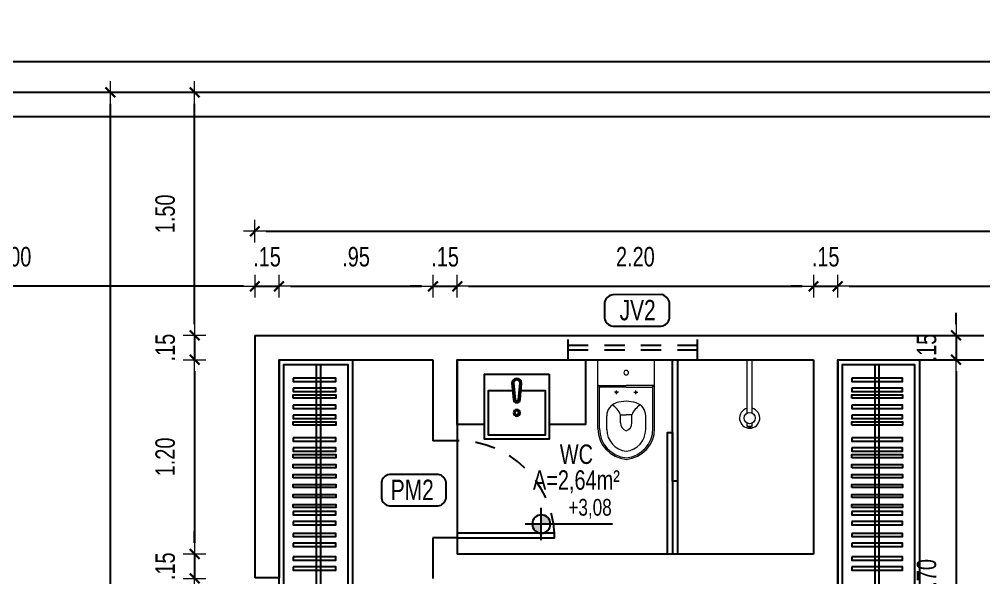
# Model space of a CAD drawing. Extents: x 425 to 531, y 796 to 840.
# Drawn here: x 435.09 to 441.05, y 820.99 to 824.43 of the extents above; entities that cross this region are included whole.
import ezdxf
from ezdxf.enums import TextEntityAlignment as Align

# ---------------------------------------------------------------- set-up
doc = ezdxf.new("R2010")
doc.units = 0
doc.header["$MEASUREMENT"] = 0
doc.header["$PDSIZE"] = -5
doc.linetypes.add('CONTINU', pattern=[0])
doc.linetypes.add('HIDDEN2', pattern=[0.1875, 0.125, -0.0625])
doc.layers.get('0').update_dxf_attribs({"linetype": 'CONTINUOUS'})
doc.layers.get('Defpoints').update_dxf_attribs({"linetype": 'CONTINUOUS'})
for name, color, linetype in [('003', 3, 'CONTINUOUS'), ('AR-MOB', 252, 'CONTINUOUS'), ('COTA', 7, 'CONTINUOUS'), ('DIVERSOS', 1, 'CONTINUOUS'), ('E-txt-g', 3, 'CONTINUOUS'), ('LAYER7', 4, 'CONTINUOUS'), ('MOB', 251, 'CONTINUOUS')]:
    doc.layers.add(name, color=color, linetype=linetype)
for name, color, linetype, lineweight in [('E-Lay-9', 9, 'CONTINUOUS', 9), ('E-Pen-C', 4, 'CONTINUOUS', 15), ('E-Pen-G', 3, 'CONTINUOUS', 30), ('E-Txt-W', 7, 'CONTINUOUS', 20)]:
    doc.layers.add(name, color=color, linetype=linetype, lineweight=lineweight)
doc.styles.add('F2', font='swisscl.ttf')
doc.styles.add('REG60', font='romans.shx', dxfattribs={"width": 0.8, "height": 0.15})
doc.styles.add('REG80', font='romans.shx', dxfattribs={"width": 0.8, "height": 0.2})
doc.dimstyles.new('DIMENSION-1', dxfattribs={"dimtxt": 0.11, "dimasz": 0.07, "dimexe": 1, "dimexo": 0, "dimgap": 0.12, "dimtad": 1, "dimzin": 7, "dimdsep": 46, "dimtxsty": 'F2', "dimblk1": 'TRACO', "dimblk2": 'TRACO', "dimsah": 1, "dimcen": 1, "dimse1": 1, "dimse2": 1, "dimclrd": 256, "dimclre": 256, "dimclrt": 6, "dimadec": 0, "dimazin": 0, "dimtfac": 1, "dimtix": 1, "dimtmove": 2, "dimatfit": 3, "dimldrblk": 'TRACO', "dimfxl": 1, "dimtolj": 1, "dimtzin": 0, "dimarcsym": 0})

# ---------------------------------------------------------------- blocks, each defined once
blk = doc.blocks.new('CUBA QUADRADA-flat-4-flat-1')
at = {"layer": 'MOB', "color": 8}
blk.add_lwpolyline([(0, -0.2), (0.4, -0.2), (0.4, 0.2), (0, 0.2)], close=True, dxfattribs=at)
blk.add_lwpolyline([(0.1, -0.0255), (0.1, -0.175), (0.375, -0.175), (0.375, 0.175), (0.1, 0.175), (0.1, 0.0255)], dxfattribs=at)
for points in [[(0.155, -0.02), (0.055, -0.03, -1), (0.055, 0.03), (0.155, 0.02, -1)], [(0.155, -0.01), (0.055, -0.02, -1), (0.055, 0.02), (0.155, 0.01, -1)]]:
    blk.add_lwpolyline(points, format="xyb", close=True, dxfattribs=at)
for radius in [0.02, 0.0125]:
    blk.add_circle((0.2375, 0), radius, dxfattribs=at)
blk = doc.blocks.new('vaso-s')
at = {"color": 8}
for start, end in [(0, 180), (180, 0)]:
    blk.add_arc((0.08, 0), 0.0143, start, end, dxfattribs=at)
at = {"layer": 'E-Lay-9', "color": 8}
for p, q in [((0, 0.17), (0, 0)), ((0.4256, 0.175), (0.005, 0.175)), ((0.16, 0.17), (0.16, 0.17)), ((0.16, 0.17), (0.16, 0)), ((0.4256, 0.165), (0.165, 0.165)), ((0.17, 0), (0.17, 0.16)), ((0.4306, 0.12), (0.3459, 0.12)), ((0.2134, 0.06), (0.1891, 0.06)), ((0.2013, 0.0479), (0.2013, 0.0722)), ((0.3406, 0.035), (0.3406, 0)), ((0.3906, 0.035), (0.3406, 0.035)), ((0, -0.17), (0, 0)), ((0.16, -0.17), (0.16, 0)), ((0.17, 0), (0.17, -0.1601)), ((0.2013, -0.0479), (0.2013, -0.0722)), ((0.3406, -0.035), (0.3406, 0)), ((0.3906, -0.035), (0.3406, -0.035)), ((0.2134, -0.06), (0.1891, -0.06)), ((0.4256, -0.175), (0.005, -0.175)), ((0.16, -0.17), (0.16, -0.17)), ((0.4256, -0.165), (0.165, -0.165)), ((0.4306, -0.12), (0.3459, -0.12))]:
    blk.add_line(p, q, dxfattribs=at)
for centre in [(0.2013, 0.06), (0.2013, -0.06)]:
    blk.add_circle(centre, 0.005, dxfattribs=at)
for centre, radius, start, end in [((0.005, 0.17), 0.005, 90, 180), ((0.155, 0.17), 0.005, 0, 90), ((0.165, 0.17), 0.00495, 180, 270), ((0.165, 0.16), 0.00495, 0, 90), ((0.3459, 0.0375), 0.0825, 90, 163.03545), ((0.4256, -0.015), 0.19, 4.52806, 90), ((0.4256, -0.015), 0.18, 4.78019, 90), ((0.4306, -0.015), 0.135, 6.37937, 90), ((0.518, -0.015), 0.2624, 163.03545, 176.7233), ((0.3754, 0.1358), 0.1066, 206.93947, 250.96472), ((0.3906, -0.015), 0.05, 17.4576, 90), ((0.518, 0.015), 0.2624, 183.2767, 196.96455), ((0.3754, -0.1358), 0.1066, 109.03528, 153.06053), ((0.3906, 0.015), 0.05, 270, 342.5424), ((0.4256, 0.015), 0.19, 270, 355.47194), ((0.4256, 0.015), 0.18, 270, 355.21981), ((0.4306, 0.015), 0.135, 270, 353.62063), ((0.3459, -0.0375), 0.0825, 196.96455, 270), ((0.005, -0.17), 0.005, 180, 270), ((0.155, -0.17), 0.005, 270, 0), ((0.165, -0.17), 0.00495, 90, 180), ((0.165, -0.1601), 0.00495, 270, 0)]:
    blk.add_arc(centre, radius, start, end, dxfattribs=at)
blk = doc.blocks.new('Chuveiro')
at = {"layer": 'E-Lay-9', "color": 8}
for p, q in [((-0.0311, 0.0156), (-0.3604, 0.0156)), ((0.0509, 0.0156), (0.0311, 0.0156)), ((0.0509, 0.0156), (0.0509, -0.0156)), ((-0.0311, -0.0156), (-0.3604, -0.0156)), ((0.0509, -0.0156), (0.0311, -0.0156))]:
    blk.add_line(p, q, dxfattribs=at)
blk.add_circle((0, 0), 0.0348, dxfattribs=at)
for centre, radius, start, end in [((0, 0), 0.0624, 194.4775, 165.5225), ((0.0093, 0), 0.0444, 339.42663, 20.57337)]:
    blk.add_arc(centre, radius, start, end, dxfattribs=at)
blk = doc.blocks.new('TXT-AMB75')
at = {"layer": 'E-txt-g', "style": 'REG80', "width": 0.8, "flags": 8}
blk.add_attdef('TXT', text='', height=0.2, dxfattribs=at).set_placement((0.0055, 0.2964), align=Align.CENTER)
at = {"layer": 'E-Txt-W', "style": 'REG60', "width": 0.8, "flags": 8}
blk.add_attdef('TXT', text='', height=0.15, dxfattribs=at).set_placement((0.0055, 0.0271), align=Align.CENTER)
blk = doc.blocks.new('NIVEL')
at = {"layer": 'DIVERSOS'}
h = blk.add_hatch(color=7, dxfattribs=at)
h.paths.add_polyline_path([(0, 0.137, 0.414214), (-0.137, 0), (0, 0)])
h.paths.add_polyline_path([(0, 0), (0, -0.137, 0.414214), (0.137, 0)])
at = {"layer": 'DIVERSOS', "color": 7}
for p, q in [((0, 0.242), (0, -0.242)), ((1.067, 0), (-0.242, 0))]:
    blk.add_line(p, q, dxfattribs=at)
blk.add_circle((0, 0), 0.137, dxfattribs=at)
blk = doc.blocks.new('TRACO')
at = {"layer": 'E-Pen-C'}
for p, q in [((0, 1), (0, -1)), ((-1, 0), (1, 0))]:
    blk.add_line(p, q, dxfattribs=at)
at = {"layer": 'E-Pen-G'}
blk.add_line((-0.424, -0.424), (0.424, 0.424), dxfattribs=at)
blk = doc.blocks.new('*D212')
at = {"color": 4, "lineweight": -2, "transparency": 16777216}
for p, q in [((436.1727, 822.5531), (436.1727, 822.6231)), ((436.1727, 822.4831), (436.1727, 822.3331)), ((436.1727, 822.2631), (436.1727, 822.1931))]:
    blk.add_line(p, q, dxfattribs=at)
at = {"layer": 'Defpoints', "color": 0, "linetype": 'CONTINU', "transparency": 16777216}
for p in [(436.5099, 822.4831), (436.1727, 822.3331), (436.6599, 822.3331)]:
    blk.add_point(p, dxfattribs=at)
at = {"color": 4, "linetype": 'CONTINU', "lineweight": -2, "transparency": 16777216, "xscale": 0.07, "yscale": 0.07, "zscale": 0.07}
for p, rotation in [((436.1727, 822.4831), 270), ((436.1727, 822.3331), 90)]:
    blk.add_blockref('TRACO', p, dxfattribs=dict(at, rotation=rotation))
at = {"color": 4, "linetype": 'CONTINU', "transparency": 16777216, "insert": (435.9915, 822.4081), "char_height": 0.12, "attachment_point": 5, "rotation": 90, "style": 'F2'}
blk.add_mtext('\\A1;.15', dxfattribs=at)
blk = doc.blocks.new('*D213')
at = {"color": 4, "lineweight": -2, "transparency": 16777216}
blk.add_line((436.1727, 822.2631), (436.1727, 821.2031), dxfattribs=at)
at = {"layer": 'Defpoints', "color": 0, "linetype": 'CONTINU', "transparency": 16777216}
for p in [(436.6599, 822.3331), (436.1727, 821.1331), (437.7599, 821.1331)]:
    blk.add_point(p, dxfattribs=at)
at = {"color": 4, "linetype": 'CONTINU', "lineweight": -2, "transparency": 16777216, "xscale": 0.07, "yscale": 0.07, "zscale": 0.07}
for p, rotation in [((436.1727, 822.3331), 90), ((436.1727, 821.1331), 270)]:
    blk.add_blockref('TRACO', p, dxfattribs=dict(at, rotation=rotation))
at = {"color": 4, "linetype": 'CONTINU', "transparency": 16777216, "insert": (435.9913, 821.7331), "char_height": 0.12, "attachment_point": 5, "rotation": 90, "style": 'F2'}
blk.add_mtext('\\A1;1.20', dxfattribs=at)
blk = doc.blocks.new('*D214')
at = {"color": 4, "lineweight": -2, "transparency": 16777216}
for p, q in [((436.1727, 821.2031), (436.1727, 821.2731)), ((436.1727, 821.1331), (436.1727, 820.9831)), ((436.1727, 820.9131), (436.1727, 820.8431))]:
    blk.add_line(p, q, dxfattribs=at)
at = {"layer": 'Defpoints', "color": 0, "linetype": 'CONTINU', "transparency": 16777216}
for p in [(437.7599, 821.1331), (436.1727, 820.9831), (437.6099, 820.9831)]:
    blk.add_point(p, dxfattribs=at)
at = {"color": 4, "linetype": 'CONTINU', "lineweight": -2, "transparency": 16777216, "xscale": 0.07, "yscale": 0.07, "zscale": 0.07}
for p, rotation in [((436.1727, 821.1331), 270), ((436.1727, 820.9831), 90)]:
    blk.add_blockref('TRACO', p, dxfattribs=dict(at, rotation=rotation))
at = {"color": 4, "linetype": 'CONTINU', "transparency": 16777216, "insert": (435.9915, 821.0581), "char_height": 0.12, "attachment_point": 5, "rotation": 90, "style": 'F2'}
blk.add_mtext('\\A1;.15', dxfattribs=at)
blk = doc.blocks.new('*D215')
at = {"color": 4, "lineweight": -2, "transparency": 16777216}
blk.add_line((436.1727, 820.9131), (436.1727, 818.4031), dxfattribs=at)
at = {"layer": 'Defpoints', "color": 0, "linetype": 'CONTINU', "transparency": 16777216}
for p in [(437.6099, 820.9831), (436.1727, 818.3331), (436.9599, 818.3331)]:
    blk.add_point(p, dxfattribs=at)
at = {"color": 4, "linetype": 'CONTINU', "lineweight": -2, "transparency": 16777216, "xscale": 0.07, "yscale": 0.07, "zscale": 0.07}
for p, rotation in [((436.1727, 820.9831), 90), ((436.1727, 818.3331), 270)]:
    blk.add_blockref('TRACO', p, dxfattribs=dict(at, rotation=rotation))
at = {"color": 4, "linetype": 'CONTINU', "transparency": 16777216, "insert": (435.9913, 819.6581), "char_height": 0.12, "attachment_point": 5, "rotation": 90, "style": 'F2'}
blk.add_mtext('\\A1;2.65', dxfattribs=at)
blk = doc.blocks.new('*D219')
at = {"color": 4, "lineweight": -2, "transparency": 16777216}
blk.add_line((435.6529, 814.0531), (435.6529, 823.9131), dxfattribs=at)
at = {"layer": 'Defpoints', "color": 0, "linetype": 'CONTINU', "transparency": 16777216}
for p in [(435.6529, 823.9831), (436.5099, 823.9831), (436.5099, 813.9831)]:
    blk.add_point(p, dxfattribs=at)
at = {"color": 4, "linetype": 'CONTINU', "lineweight": -2, "transparency": 16777216, "xscale": 0.07, "yscale": 0.07, "zscale": 0.07}
for p, rotation in [((435.6529, 823.9831), 90), ((435.6529, 813.9831), 270)]:
    blk.add_blockref('TRACO', p, dxfattribs=dict(at, rotation=rotation))
at = {"color": 4, "linetype": 'CONTINU', "transparency": 16777216, "insert": (435.4715, 818.9831), "char_height": 0.12, "attachment_point": 5, "rotation": 90, "style": 'F2'}
blk.add_mtext('\\A1;10.00', dxfattribs=at)
blk = doc.blocks.new('*D220')
at = {"color": 4, "lineweight": -2, "transparency": 16777216}
for p, q in [((436.4747, 822.7866), (436.4047, 822.7866)), ((436.5447, 822.7866), (436.6947, 822.7866)), ((436.7647, 822.7866), (436.8347, 822.7866))]:
    blk.add_line(p, q, dxfattribs=at)
at = {"layer": 'Defpoints', "color": 0, "linetype": 'CONTINU', "transparency": 16777216}
for p in [(436.6947, 822.7866), (436.5447, 822.4831), (436.6947, 822.3331)]:
    blk.add_point(p, dxfattribs=at)
at = {"color": 4, "linetype": 'CONTINU', "lineweight": -2, "transparency": 16777216, "xscale": 0.07, "yscale": 0.07, "zscale": 0.07}
blk.add_blockref('TRACO', (436.5447, 822.7866), dxfattribs=at)
at = {"color": 4, "linetype": 'CONTINU', "lineweight": -2, "transparency": 16777216, "xscale": 0.07, "yscale": 0.07, "zscale": 0.07, "rotation": 180}
blk.add_blockref('TRACO', (436.6947, 822.7866), dxfattribs=at)
at = {"color": 4, "linetype": 'CONTINU', "transparency": 16777216, "insert": (436.6197, 822.9678), "char_height": 0.12, "attachment_point": 5, "style": 'F2'}
blk.add_mtext('\\A1;.15', dxfattribs=at)
blk = doc.blocks.new('*D221')
at = {"color": 4, "lineweight": -2, "transparency": 16777216}
blk.add_line((436.7647, 822.7866), (437.5747, 822.7866), dxfattribs=at)
at = {"layer": 'Defpoints', "color": 0, "linetype": 'CONTINU', "transparency": 16777216}
for p in [(437.6447, 822.7866), (436.6947, 822.3331), (437.6447, 822.3331)]:
    blk.add_point(p, dxfattribs=at)
at = {"color": 4, "linetype": 'CONTINU', "lineweight": -2, "transparency": 16777216, "xscale": 0.07, "yscale": 0.07, "zscale": 0.07, "rotation": 180}
blk.add_blockref('TRACO', (436.6947, 822.7866), dxfattribs=at)
at = {"color": 4, "linetype": 'CONTINU', "lineweight": -2, "transparency": 16777216, "xscale": 0.07, "yscale": 0.07, "zscale": 0.07}
blk.add_blockref('TRACO', (437.6447, 822.7866), dxfattribs=at)
at = {"color": 4, "linetype": 'CONTINU', "transparency": 16777216, "insert": (437.1697, 822.9681), "char_height": 0.12, "attachment_point": 5, "style": 'F2'}
blk.add_mtext('\\A1;.95', dxfattribs=at)
blk = doc.blocks.new('*D222')
at = {"color": 4, "lineweight": -2, "transparency": 16777216}
for p, q in [((437.5747, 822.7866), (437.5047, 822.7866)), ((437.6447, 822.7866), (437.7947, 822.7866)), ((437.8647, 822.7866), (437.9347, 822.7866))]:
    blk.add_line(p, q, dxfattribs=at)
at = {"layer": 'Defpoints', "color": 0, "linetype": 'CONTINU', "transparency": 16777216}
for p in [(437.7947, 822.7866), (437.6447, 822.3331), (437.7947, 822.3331)]:
    blk.add_point(p, dxfattribs=at)
at = {"color": 4, "linetype": 'CONTINU', "lineweight": -2, "transparency": 16777216, "xscale": 0.07, "yscale": 0.07, "zscale": 0.07}
blk.add_blockref('TRACO', (437.6447, 822.7866), dxfattribs=at)
at = {"color": 4, "linetype": 'CONTINU', "lineweight": -2, "transparency": 16777216, "xscale": 0.07, "yscale": 0.07, "zscale": 0.07, "rotation": 180}
blk.add_blockref('TRACO', (437.7947, 822.7866), dxfattribs=at)
at = {"color": 4, "linetype": 'CONTINU', "transparency": 16777216, "insert": (437.7197, 822.9678), "char_height": 0.12, "attachment_point": 5, "style": 'F2'}
blk.add_mtext('\\A1;.15', dxfattribs=at)
blk = doc.blocks.new('*D223')
at = {"color": 4, "lineweight": -2, "transparency": 16777216}
blk.add_line((437.8647, 822.7866), (439.9247, 822.7866), dxfattribs=at)
at = {"layer": 'Defpoints', "color": 0, "linetype": 'CONTINU', "transparency": 16777216}
for p in [(439.9947, 822.7866), (437.7947, 822.3331), (439.9947, 822.3331)]:
    blk.add_point(p, dxfattribs=at)
at = {"color": 4, "linetype": 'CONTINU', "lineweight": -2, "transparency": 16777216, "xscale": 0.07, "yscale": 0.07, "zscale": 0.07, "rotation": 180}
blk.add_blockref('TRACO', (437.7947, 822.7866), dxfattribs=at)
at = {"color": 4, "linetype": 'CONTINU', "lineweight": -2, "transparency": 16777216, "xscale": 0.07, "yscale": 0.07, "zscale": 0.07}
blk.add_blockref('TRACO', (439.9947, 822.7866), dxfattribs=at)
at = {"color": 4, "linetype": 'CONTINU', "transparency": 16777216, "insert": (438.8947, 822.9681), "char_height": 0.12, "attachment_point": 5, "style": 'F2'}
blk.add_mtext('\\A1;2.20', dxfattribs=at)
blk = doc.blocks.new('*D224')
at = {"color": 4, "lineweight": -2, "transparency": 16777216}
for p, q in [((439.9247, 822.7866), (439.8547, 822.7866)), ((439.9947, 822.7866), (440.1447, 822.7866)), ((440.2147, 822.7866), (440.2847, 822.7866))]:
    blk.add_line(p, q, dxfattribs=at)
at = {"layer": 'Defpoints', "color": 0, "linetype": 'CONTINU', "transparency": 16777216}
for p in [(440.1447, 822.7866), (439.9947, 822.3331), (440.1447, 822.3331)]:
    blk.add_point(p, dxfattribs=at)
at = {"color": 4, "linetype": 'CONTINU', "lineweight": -2, "transparency": 16777216, "xscale": 0.07, "yscale": 0.07, "zscale": 0.07}
blk.add_blockref('TRACO', (439.9947, 822.7866), dxfattribs=at)
at = {"color": 4, "linetype": 'CONTINU', "lineweight": -2, "transparency": 16777216, "xscale": 0.07, "yscale": 0.07, "zscale": 0.07, "rotation": 180}
blk.add_blockref('TRACO', (440.1447, 822.7866), dxfattribs=at)
at = {"color": 4, "linetype": 'CONTINU', "transparency": 16777216, "insert": (440.0697, 822.9678), "char_height": 0.12, "attachment_point": 5, "style": 'F2'}
blk.add_mtext('\\A1;.15', dxfattribs=at)
blk = doc.blocks.new('*D235')
at = {"color": 4, "lineweight": -2, "transparency": 16777216}
blk.add_line((436.1727, 822.5531), (436.1727, 823.9131), dxfattribs=at)
at = {"layer": 'Defpoints', "color": 0, "linetype": 'CONTINU', "transparency": 16777216}
for p in [(436.1727, 823.9831), (436.5099, 823.9831), (436.5099, 822.4831)]:
    blk.add_point(p, dxfattribs=at)
at = {"color": 4, "linetype": 'CONTINU', "lineweight": -2, "transparency": 16777216, "xscale": 0.07, "yscale": 0.07, "zscale": 0.07}
for p, rotation in [((436.1727, 823.9831), 90), ((436.1727, 822.4831), 270)]:
    blk.add_blockref('TRACO', p, dxfattribs=dict(at, rotation=rotation))
at = {"color": 4, "linetype": 'CONTINU', "transparency": 16777216, "insert": (435.9913, 823.2331), "char_height": 0.12, "attachment_point": 5, "rotation": 90, "style": 'F2'}
blk.add_mtext('\\A1;1.50', dxfattribs=at)
blk = doc.blocks.new('*D236')
at = {"color": 4, "lineweight": -2, "transparency": 16777216}
blk.add_line((436.4747, 822.7866), (433.6147, 822.7866), dxfattribs=at)
at = {"layer": 'Defpoints', "color": 0, "linetype": 'CONTINU', "transparency": 16777216}
for p in [(433.5447, 822.7866), (436.5447, 822.4831), (433.5447, 822.4278)]:
    blk.add_point(p, dxfattribs=at)
at = {"color": 4, "linetype": 'CONTINU', "lineweight": -2, "transparency": 16777216, "xscale": 0.07, "yscale": 0.07, "zscale": 0.07, "rotation": 180}
blk.add_blockref('TRACO', (433.5447, 822.7866), dxfattribs=at)
at = {"color": 4, "linetype": 'CONTINU', "lineweight": -2, "transparency": 16777216, "xscale": 0.07, "yscale": 0.07, "zscale": 0.07}
blk.add_blockref('TRACO', (436.5447, 822.7866), dxfattribs=at)
at = {"color": 4, "linetype": 'CONTINU', "transparency": 16777216, "insert": (435.0447, 822.9681), "char_height": 0.12, "attachment_point": 5, "style": 'F2'}
blk.add_mtext('\\A1;3.00', dxfattribs=at)
blk = doc.blocks.new('*D242')
at = {"color": 4, "lineweight": -2, "transparency": 16777216}
for p, q in [((440.8749, 822.5531), (440.8749, 822.6231)), ((440.8749, 822.4831), (440.8749, 822.3331)), ((440.8749, 822.2631), (440.8749, 822.1931))]:
    blk.add_line(p, q, dxfattribs=at)
at = {"layer": 'Defpoints', "color": 0, "linetype": 'CONTINU', "transparency": 16777216}
for p in [(440.6527, 822.4831), (440.6486, 822.3331), (440.8749, 822.3331)]:
    blk.add_point(p, dxfattribs=at)
at = {"color": 4, "linetype": 'CONTINU', "lineweight": -2, "transparency": 16777216, "xscale": 0.07, "yscale": 0.07, "zscale": 0.07}
for p, rotation in [((440.8749, 822.4831), 270), ((440.8749, 822.3331), 90)]:
    blk.add_blockref('TRACO', p, dxfattribs=dict(at, rotation=rotation))
at = {"color": 4, "linetype": 'CONTINU', "transparency": 16777216, "insert": (440.6937, 822.4081), "char_height": 0.12, "attachment_point": 5, "rotation": 90, "style": 'F2'}
blk.add_mtext('\\A1;.15', dxfattribs=at)
blk = doc.blocks.new('*D243')
at = {"color": 4, "lineweight": -2, "transparency": 16777216}
blk.add_line((440.8749, 822.2631), (440.8749, 819.7031), dxfattribs=at)
at = {"layer": 'Defpoints', "color": 0, "linetype": 'CONTINU', "transparency": 16777216}
for p in [(440.6486, 822.3331), (440.8749, 819.6331), (441.0447, 819.6331)]:
    blk.add_point(p, dxfattribs=at)
at = {"color": 4, "linetype": 'CONTINU', "lineweight": -2, "transparency": 16777216, "xscale": 0.07, "yscale": 0.07, "zscale": 0.07}
for p, rotation in [((440.8749, 822.3331), 90), ((440.8749, 819.6331), 270)]:
    blk.add_blockref('TRACO', p, dxfattribs=dict(at, rotation=rotation))
at = {"color": 4, "linetype": 'CONTINU', "transparency": 16777216, "insert": (440.6934, 820.9831), "char_height": 0.12, "attachment_point": 5, "rotation": 90, "style": 'F2'}
blk.add_mtext('\\A1;2.70', dxfattribs=at)
blk = doc.blocks.new('*D261')
at = {"color": 4, "linetype": 'Continuous', "lineweight": -2, "transparency": 16777216}
blk.add_line((440.2147, 822.7866), (443.0797, 822.7866), dxfattribs=at)
at = {"layer": 'Defpoints', "color": 0, "linetype": 'CONTINU', "transparency": 16777216}
for p in [(443.1497, 822.7866), (440.1447, 822.3331), (443.1497, 822.3331)]:
    blk.add_point(p, dxfattribs=at)
at = {"color": 4, "linetype": 'CONTINU', "lineweight": -2, "transparency": 16777216, "xscale": 0.07, "yscale": 0.07, "zscale": 0.07, "rotation": 180}
blk.add_blockref('TRACO', (440.1447, 822.7866), dxfattribs=at)
at = {"color": 4, "linetype": 'CONTINU', "lineweight": -2, "transparency": 16777216, "xscale": 0.07, "yscale": 0.07, "zscale": 0.07}
blk.add_blockref('TRACO', (443.1497, 822.7866), dxfattribs=at)
at = {"color": 4, "linetype": 'CONTINU', "transparency": 16777216, "insert": (441.6472, 822.9681), "char_height": 0.12, "attachment_point": 5, "style": 'F2'}
blk.add_mtext('\\A1;3.01', dxfattribs=at)
blk = doc.blocks.new('*D290')
at = {"color": 4, "linetype": 'Continuous', "lineweight": -2, "transparency": 16777216}
blk.add_line((436.6147, 823.126), (451.9747, 823.126), dxfattribs=at)
at = {"layer": 'Defpoints', "color": 0, "linetype": 'CONTINU', "transparency": 16777216}
for p in [(452.0447, 823.126), (436.5447, 822.5432), (452.0447, 822.4831)]:
    blk.add_point(p, dxfattribs=at)
at = {"color": 4, "linetype": 'CONTINU', "lineweight": -2, "transparency": 16777216, "xscale": 0.07, "yscale": 0.07, "zscale": 0.07, "rotation": 180}
blk.add_blockref('TRACO', (436.5447, 823.126), dxfattribs=at)
at = {"color": 4, "linetype": 'CONTINU', "lineweight": -2, "transparency": 16777216, "xscale": 0.07, "yscale": 0.07, "zscale": 0.07}
blk.add_blockref('TRACO', (452.0447, 823.126), dxfattribs=at)
at = {"color": 4, "linetype": 'CONTINU', "transparency": 16777216, "insert": (444.2947, 823.3075), "char_height": 0.12, "attachment_point": 5, "style": 'F2'}
blk.add_mtext('\\A1;15.50', dxfattribs=at)
blk = doc.blocks.new('*D291')
at = {"color": 4, "linetype": 'Continuous', "lineweight": -2, "transparency": 16777216}
blk.add_line((433.6147, 824.1742), (453.4747, 824.1742), dxfattribs=at)
at = {"layer": 'Defpoints', "color": 0, "linetype": 'CONTINU', "transparency": 16777216}
for p in [(453.5447, 824.1742), (433.5447, 823.9831), (453.5447, 823.9831)]:
    blk.add_point(p, dxfattribs=at)
at = {"color": 4, "linetype": 'CONTINU', "lineweight": -2, "transparency": 16777216, "xscale": 0.07, "yscale": 0.07, "zscale": 0.07, "rotation": 180}
blk.add_blockref('TRACO', (433.5447, 824.1742), dxfattribs=at)
at = {"color": 4, "linetype": 'CONTINU', "lineweight": -2, "transparency": 16777216, "xscale": 0.07, "yscale": 0.07, "zscale": 0.07}
blk.add_blockref('TRACO', (453.5447, 824.1742), dxfattribs=at)
at = {"color": 4, "linetype": 'CONTINU', "transparency": 16777216, "insert": (443.5447, 824.3556), "char_height": 0.12, "attachment_point": 5, "style": 'F2'}
blk.add_mtext('\\A1;20.00', dxfattribs=at)

msp = doc.modelspace()

# ---------------------------------------------------------------- linework, layer by layer
at = {"color": 7, "linetype": 'Continuous', "ltscale": 0.35}
for p, q in [((453.5447, 823.9831), (433.5447, 823.9831)), ((453.3947, 823.8331), (433.6947, 823.8331))]:
    msp.add_line(p, q, dxfattribs=at)
at = {"color": 1, "linetype": 'Continuous', "ltscale": 0.35}
for p, q in [((436.5447, 822.4831), (441.0472, 822.4831)), ((436.5447, 822.4831), (436.5447, 820.9875)), ((436.6947, 822.3331), (437.6447, 822.3331)), ((436.6947, 822.3331), (436.6947, 820.9875)), ((437.6447, 822.3331), (437.6447, 821.8331)), ((437.7947, 822.3331), (439.9947, 822.3331)), ((437.7947, 822.3331), (437.7947, 821.8331)), ((439.9947, 822.3331), (439.9947, 821.1331)), ((440.1447, 822.3331), (441.0472, 822.3331)), ((440.1447, 822.3331), (440.1447, 819.6331)), ((437.7947, 821.8331), (437.6447, 821.8331)), ((437.6447, 821.2331), (437.6447, 820.9831)), ((437.7947, 821.2331), (437.6447, 821.2331)), ((437.7947, 821.2331), (437.7947, 821.1331)), ((439.9947, 821.1331), (437.7947, 821.1331)), ((436.6947, 820.9875), (436.5447, 820.9875))]:
    msp.add_line(p, q, dxfattribs=at)
at = {"color": 8, "linetype": 'HIDDEN2'}
for p, q in [((438.4791, 822.3331), (438.4791, 822.4831)), ((439.2791, 822.3331), (439.2791, 822.4831)), ((438.4791, 822.4231), (439.2791, 822.4231)), ((438.4791, 822.3931), (439.2791, 822.3931))]:
    msp.add_line(p, q, dxfattribs=at)
at = {"color": 8}
for p, q in [((436.9263, 820.5129), (436.9263, 822.3031)), ((436.9513, 820.5129), (436.9513, 822.3031)), ((440.3763, 820.5129), (440.3763, 822.3031)), ((440.4013, 820.5129), (440.4013, 822.3031))]:
    msp.add_line(p, q, dxfattribs=at)
at = {"color": 8, "linetype": 'CONTINU'}
msp.add_line((437.7947, 821.8331), (437.7947, 821.2631), dxfattribs=at)
at = {"color": 8}
for points in [[(436.6947, 820.4829), (436.6947, 822.3331), (437.1486, 822.3331), (437.1486, 820.4829)], [(436.7247, 820.5129), (436.7247, 822.3031), (437.1186, 822.3031), (437.1186, 820.5129)], [(440.1447, 820.4829), (440.1447, 822.3331), (440.6486, 822.3331), (440.6486, 820.4829)], [(440.1747, 820.5129), (440.1747, 822.3031), (440.6186, 822.3031), (440.6186, 820.5129)], [(436.7822, 822.219), (436.7822, 822.199), (437.044, 822.199), (437.044, 822.219)], [(440.2322, 822.219), (440.2322, 822.199), (440.544, 822.199), (440.544, 822.219)], [(436.7822, 822.1574), (436.7822, 822.1374), (437.044, 822.1374), (437.044, 822.1574)], [(436.7822, 822.0964), (436.7822, 822.1164), (437.044, 822.1164), (437.044, 822.0964)], [(440.2322, 822.1574), (440.2322, 822.1374), (440.544, 822.1374), (440.544, 822.1574)], [(440.2322, 822.0964), (440.2322, 822.1164), (440.544, 822.1164), (440.544, 822.0964)]]:
    msp.add_lwpolyline(points, close=True, dxfattribs=at)
msp.add_lwpolyline([(437.9624, 821.9331), (437.7947, 821.9331), (437.7947, 822.3331), (438.586, 822.3331), (438.586, 821.9331), (438.3624, 821.9331)], dxfattribs=at)
at = {"color": 7}
for points in [[(439.1541, 822.3331), (439.1541, 821.5831), (439.1241, 821.5831), (439.1241, 822.3331)], [(439.1241, 821.8831), (439.1241, 821.1331), (439.0941, 821.1331), (439.0941, 821.8831)]]:
    msp.add_lwpolyline(points, close=True, dxfattribs=at)
at = {"color": 7, "linetype": 'CONTINU'}
msp.add_lwpolyline([(437.7947, 821.2331), (438.3947, 821.2331), (438.3947, 821.2631), (437.7947, 821.2631)], close=True, dxfattribs=at)
at = {"color": 8, "linetype": 'HIDDEN2'}
msp.add_arc((437.7947, 821.2323), 0.6008, 2.9376, 90, dxfattribs=at)
at = {"layer": '003', "color": 8, "ltscale": 0.5}
for points in [[(436.7822, 822.0516), (436.7822, 822.0316), (437.044, 822.0316), (437.044, 822.0516)], [(440.2322, 822.0516), (440.2322, 822.0316), (440.544, 822.0316), (440.544, 822.0516)], [(436.7822, 821.99), (436.7822, 821.97), (437.044, 821.97), (437.044, 821.99)], [(440.2322, 821.99), (440.2322, 821.97), (440.544, 821.97), (440.544, 821.99)], [(436.7822, 821.929), (436.7822, 821.949), (437.044, 821.949), (437.044, 821.929)], [(440.2322, 821.929), (440.2322, 821.949), (440.544, 821.949), (440.544, 821.929)], [(436.7822, 821.8507), (436.7822, 821.8307), (437.044, 821.8307), (437.044, 821.8507)], [(440.2322, 821.8507), (440.2322, 821.8307), (440.544, 821.8307), (440.544, 821.8507)], [(436.7822, 821.7891), (436.7822, 821.7691), (437.044, 821.7691), (437.044, 821.7891)], [(436.7822, 821.7281), (436.7822, 821.7481), (437.044, 821.7481), (437.044, 821.7281)], [(440.2322, 821.7891), (440.2322, 821.7691), (440.544, 821.7691), (440.544, 821.7891)], [(440.2322, 821.7281), (440.2322, 821.7481), (440.544, 821.7481), (440.544, 821.7281)], [(436.7822, 821.6665), (436.7822, 821.6865), (437.044, 821.6865), (437.044, 821.6665)], [(440.2322, 821.6665), (440.2322, 821.6865), (440.544, 821.6865), (440.544, 821.6665)], [(436.7822, 821.605), (436.7822, 821.625), (437.044, 821.625), (437.044, 821.605)], [(440.2322, 821.605), (440.2322, 821.625), (440.544, 821.625), (440.544, 821.605)], [(436.7822, 821.5434), (436.7822, 821.5634), (437.044, 821.5634), (437.044, 821.5434)], [(440.2322, 821.5434), (440.2322, 821.5634), (440.544, 821.5634), (440.544, 821.5434)], [(436.7822, 821.4818), (436.7822, 821.5018), (437.044, 821.5018), (437.044, 821.4818)], [(440.2322, 821.4818), (440.2322, 821.5018), (440.544, 821.5018), (440.544, 821.4818)], [(436.7822, 821.4203), (436.7822, 821.4403), (437.044, 821.4403), (437.044, 821.4203)], [(436.7822, 821.3959), (436.7822, 821.3759), (437.044, 821.3759), (437.044, 821.3959)], [(440.2322, 821.4203), (440.2322, 821.4403), (440.544, 821.4403), (440.544, 821.4203)], [(440.2322, 821.3959), (440.2322, 821.3759), (440.544, 821.3759), (440.544, 821.3959)], [(436.7822, 821.3343), (436.7822, 821.3143), (437.044, 821.3143), (437.044, 821.3343)], [(440.2322, 821.3343), (440.2322, 821.3143), (440.544, 821.3143), (440.544, 821.3343)], [(436.7822, 821.2613), (436.7822, 821.2413), (437.044, 821.2413), (437.044, 821.2613)], [(440.2322, 821.2613), (440.2322, 821.2413), (440.544, 821.2413), (440.544, 821.2613)], [(436.7822, 821.1997), (436.7822, 821.1797), (437.044, 821.1797), (437.044, 821.1997)], [(440.2322, 821.1997), (440.2322, 821.1797), (440.544, 821.1797), (440.544, 821.1997)], [(436.7822, 821.1155), (436.7822, 821.0955), (437.044, 821.0955), (437.044, 821.1155)], [(440.2322, 821.1155), (440.2322, 821.0955), (440.544, 821.0955), (440.544, 821.1155)], [(436.7822, 821.054), (436.7822, 821.034), (437.044, 821.034), (437.044, 821.054)], [(440.2322, 821.054), (440.2322, 821.034), (440.544, 821.034), (440.544, 821.054)]]:
    msp.add_lwpolyline(points, close=True, dxfattribs=at)
at = {"layer": 'COTA', "color": 8, "linetype": 'Continuous'}
msp.add_line((439.1541, 822.3331), (439.1541, 821.1331), dxfattribs=at)
at = {"layer": 'COTA', "color": 4, "linetype": 'Continuous'}
for points in [[(439.1048, 822.6848, 0.331371), (439.0548, 822.7348), (438.7545, 822.7345, 0.332506), (438.7045, 822.6848), (438.7045, 822.5902, 0.330378), (438.7545, 822.5399), (439.0548, 822.5402, 0.331371), (439.1048, 822.5902)], [(437.7262, 821.5752, 0.331371), (437.6762, 821.6252), (437.3759, 821.6249, 0.332506), (437.3259, 821.5752), (437.3259, 821.4805, 0.330378), (437.3759, 821.4302), (437.6762, 821.4305, 0.331371), (437.7262, 821.4805)]]:
    msp.add_lwpolyline(points, format="xyb", close=True, dxfattribs=at)

# ---------------------------------------------------------------- block references
ref = msp.add_blockref('TXT-AMB75', (438.5265, 821.4737), dxfattribs=dict(xscale=0.7290000000000001, yscale=0.7290000000000001, zscale=0.7290000000000001))
ref.add_attrib('TXT', 'WC', dxfattribs={"layer": 'E-txt-g', "color": 2, "height": 0.12, "style": 'F2'}).set_placement((438.5305, 821.6898), align=Align.CENTER)
ref.add_attrib('TXT', 'A=2,64m²', dxfattribs={"layer": 'E-Txt-W', "height": 0.12, "style": 'F2'}).set_placement((438.5305, 821.5304), align=Align.CENTER)
at = {"layer": 'AR-MOB', "xscale": -1, "rotation": 90}
msp.add_blockref('CUBA QUADRADA-flat-4-flat-1', (438.1624, 822.2431), dxfattribs=at)
at = {"layer": 'E-Lay-9', "color": 7, "rotation": 270}
for name, p in [('vaso-s', (438.8383, 822.3331)), ('Chuveiro', (439.6005, 821.9727))]:
    msp.add_blockref(name, p, dxfattribs=at)
at = {"layer": 'LAYER7', "color": 7, "linetype": 'Continuous', "xscale": -0.4112492585603448, "yscale": 0.4112492585603448, "zscale": 0.4112492585603448, "rotation": 180}
msp.add_blockref('NIVEL', (438.3138, 821.3186), dxfattribs=at)

# ---------------------------------------------------------------- texts
at = {"color": 4, "linetype": 'Continuous', "style": 'F2'}
for s, p in [('JV2', (438.7976, 822.7024)), ('PM2', (437.3841, 821.5927))]:
    msp.add_text(s, height=0.12589, dxfattribs=at).set_placement(p, align=Align.TOP_LEFT)
at = {"color": 7, "linetype": 'Continuous', "style": 'F2'}
msp.add_text('+3,08', height=0.10318, dxfattribs=at).set_placement((438.481, 821.4737), align=Align.TOP_LEFT)

# ---------------------------------------------------------------- dimensions: what is measured, and where the dimension line sits
at = {"color": 8, "linetype": 'CONTINU'}
for base, p1, p2, picture, middle in [((453.5447, 824.1742), (433.5447, 823.9831), (453.5447, 823.9831), '*D291', (443.5447, 824.3556)), ((452.0447, 823.126), (436.5447, 822.5432), (452.0447, 822.4831), '*D290', (444.2947, 823.3075)), ((433.5447, 822.7866), (436.5447, 822.4831), (433.5447, 822.4278), '*D236', (435.0447, 822.9681)), ((436.6947, 822.7866), (436.5447, 822.4831), (436.6947, 822.3331), '*D220', (436.6197, 822.9678)), ((437.6447, 822.7866), (436.6947, 822.3331), (437.6447, 822.3331), '*D221', (437.1697, 822.9681)), ((437.7947, 822.7866), (437.6447, 822.3331), (437.7947, 822.3331), '*D222', (437.7197, 822.9678)), ((439.9947, 822.7866), (437.7947, 822.3331), (439.9947, 822.3331), '*D223', (438.8947, 822.9681)), ((440.1447, 822.7866), (439.9947, 822.3331), (440.1447, 822.3331), '*D224', (440.0697, 822.9678)), ((443.1496730465, 822.7866109697), (440.1446730465, 822.3330838621), (443.1496730465, 822.3330838621), '*D261', (441.6471730465, 822.9681443904))]:
    dim = msp.add_linear_dim(base=base, p1=p1, p2=p2, dimstyle='DIMENSION-1', override={"dimtxt": 0.12, "dimclrd": 4, "dimclrt": 4, "dimfxl": 0.1, "dimfxlon": 1}, dxfattribs=at)
    dim.commit()
    dim.dimension.update_dxf_attribs({"geometry": picture, "text_midpoint": middle})
for base, p1, p2, picture, middle in [((435.6529, 823.9831), (436.5099, 813.9831), (436.5099, 823.9831), '*D219', (435.4715, 818.9831)), ((436.1727, 823.9831), (436.5099, 822.4831), (436.5099, 823.9831), '*D235', (435.9913, 823.2331)), ((436.1727, 822.3331), (436.5099, 822.4831), (436.6599, 822.3331), '*D212', (435.9915, 822.4081)), ((440.8749, 822.3331), (440.6527, 822.4831), (440.6486, 822.3331), '*D242', (440.6937, 822.4081)), ((436.1727, 821.1331), (436.6599, 822.3331), (437.7599, 821.1331), '*D213', (435.9913, 821.7331)), ((440.8749, 819.6331), (440.6486, 822.3331), (441.0447, 819.6331), '*D243', (440.6934, 820.9831)), ((436.1727, 820.9831), (437.7599, 821.1331), (437.6099, 820.9831), '*D214', (435.9915, 821.0581)), ((436.1727, 818.3331), (437.6099, 820.9831), (436.9599, 818.3331), '*D215', (435.9913, 819.6581))]:
    dim = msp.add_linear_dim(base=base, p1=p1, p2=p2, angle=90, dimstyle='DIMENSION-1', override={"dimtxt": 0.12, "dimclrd": 4, "dimclrt": 4, "dimfxl": 0.1, "dimfxlon": 1}, dxfattribs=at)
    dim.commit()
    dim.dimension.update_dxf_attribs({"geometry": picture, "text_midpoint": middle})

doc.saveas('drawing.dxf')
